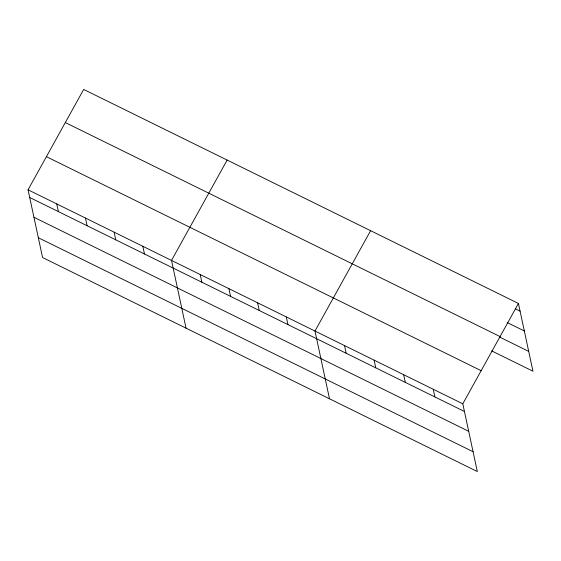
<?xml version="1.0" encoding="UTF-8"?>
<svg xmlns="http://www.w3.org/2000/svg" width="561" height="561" viewBox="0 0 561 561"><rect width="100%" height="100%" fill="white"/><g stroke="black" fill="none" stroke-linecap="round" stroke-linejoin="round"><path stroke-width="0.84" d="M518.427 303.459L462.797 403.808L477.32 471.556L42.573 257.541L28.05 189.793L83.68 89.444L518.427 303.459L532.95 371.207L491.717 350.913M227.149 160.067L171.519 260.416L186.042 328.171M370.611 230.69L314.98 331.039L329.503 398.794M515.405 308.845L520.075 311.145M507.207 322.54L524.325 330.962M65.321 122.557L500.068 336.572M499.914 337.217L528.7 351.389M46.409 156.68L481.156 370.688M28.05 189.793L462.797 403.808M29.698 197.479L464.445 411.493M33.948 217.296L468.694 431.311M38.323 237.724L473.07 451.731M433.232 389.25L434.88 396.936M403.668 374.699L405.315 382.385M374.11 360.148L375.758 367.834M344.545 345.59L346.193 353.283M286.285 316.916L287.933 324.602M257.597 302.793L259.245 310.478M228.902 288.663L230.55 296.355M200.207 274.539L201.855 282.225M142.824 246.293L144.472 253.979M114.128 232.17L115.776 239.856M85.433 218.04L87.081 225.725M56.745 203.916L58.393 211.602"/></g></svg>
